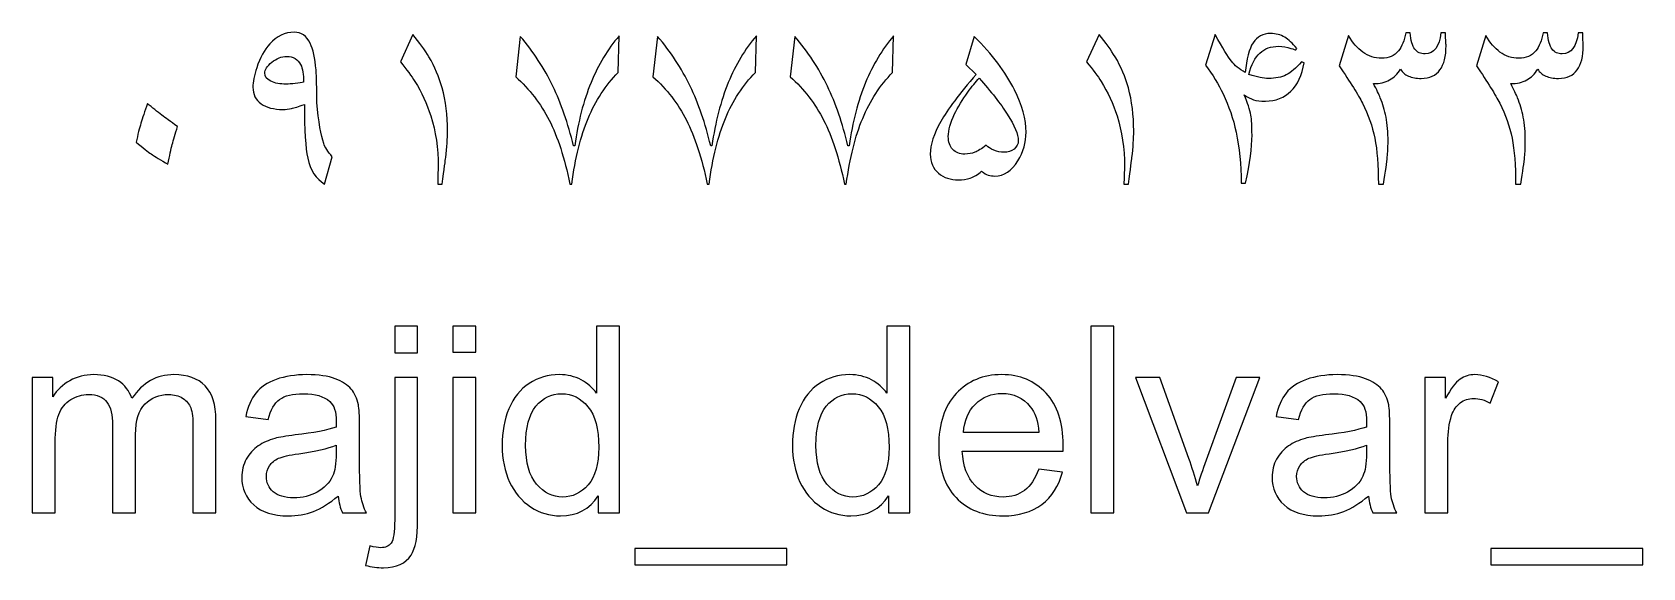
# Model space of a CAD drawing. Header units: millimetres. Extents: x -138.6 to -38.8, y 60 to 134.7.
# Drawn here: x -138.6 to -86.3, y 60 to 77.4 of the extents above; entities that cross this region are included whole.
import ezdxf

# ---------------------------------------------------------------- set-up
doc = ezdxf.new("R2010")
doc.units = ezdxf.units.MM
doc.header["$MEASUREMENT"] = 0
doc.layers.add('Layer 1', color=7, linetype='Continuous')

msp = doc.modelspace()

# ---------------------------------------------------------------- linework, layer by layer
at = {"layer": 'Layer 1', "color": 250}
for points, knots in [([(-128.8486, 73.3083), (-128.8486, 73.3083), (-129.0984, 72.4277), (-129.0984, 72.4277), (-129.375, 72.5957), (-129.5584, 72.8779), (-129.6459, 73.2744), (-129.7179, 73.6004), (-129.7546, 74.1775), (-129.7546, 75.0073), (-129.9408, 74.9409), (-130.0791, 74.8972), (-130.1722, 74.8788), (-130.2654, 74.8591), (-130.3571, 74.8492), (-130.4474, 74.8492), (-130.7452, 74.8492), (-130.9822, 74.9113), (-131.1586, 75.0355), (-131.335, 75.1597), (-131.4225, 75.3375), (-131.4225, 75.5703), (-131.4225, 75.741), (-131.3816, 75.9527), (-131.2997, 76.2039), (-131.1953, 76.5242), (-131.0542, 76.7824), (-130.8792, 76.9786), (-130.6548, 77.2298), (-130.3896, 77.3554), (-130.0848, 77.3554), (-129.8576, 77.3554), (-129.684, 77.2354), (-129.5669, 76.9955), (-129.4709, 76.8022), (-129.4074, 76.5143), (-129.3764, 76.1305), (-129.358, 75.8934), (-129.3482, 75.5435), (-129.3482, 75.0792), (-129.2931, 74.4442), (-129.2197, 73.9997), (-129.1266, 73.7429), (-129.0857, 73.63), (-128.9926, 73.4847), (-128.8486, 73.3083)], [0, 0, 0, 0, 0.0666667, 0.0666667, 0.0666667, 0.1333333, 0.1333333, 0.1333333, 0.2, 0.2, 0.2, 0.2666667, 0.2666667, 0.2666667, 0.3333333, 0.3333333, 0.3333333, 0.4, 0.4, 0.4, 0.4666667, 0.4666667, 0.4666667, 0.5333333, 0.5333333, 0.5333333, 0.6, 0.6, 0.6, 0.6666667, 0.6666667, 0.6666667, 0.7333333, 0.7333333, 0.7333333, 0.8, 0.8, 0.8, 0.8666667, 0.8666667, 0.8666667, 0.9333333, 0.9333333, 0.9333333, 1, 1, 1, 1]), ([(-92.7196, 76.9207), (-92.7196, 76.575), (-92.7859, 76.3125), (-92.9171, 76.1305), (-93.0498, 75.9485), (-93.2516, 75.8568), (-93.5267, 75.8568), (-93.6848, 75.8568), (-93.8217, 75.8822), (-93.9388, 75.9315), (-94.0545, 75.9809), (-94.1406, 76.0557), (-94.197, 76.1573), (-94.2902, 76.0021), (-94.4101, 75.885), (-94.554, 75.806), (-94.698, 75.7269), (-94.8715, 75.6874), (-95.0733, 75.6874), (-94.9703, 75.487), (-94.8969, 75.3318), (-94.8532, 75.2246), (-94.7728, 75.0298), (-94.7107, 74.821), (-94.6669, 74.6009), (-94.6246, 74.3807), (-94.602, 74.114), (-94.602, 73.8036), (-94.602, 73.63), (-94.6105, 73.4621), (-94.626, 73.3012), (-94.6401, 73.1404), (-94.681, 72.8497), (-94.7474, 72.4277), (-94.7474, 72.4277), (-94.9167, 72.4277), (-94.9167, 72.4277), (-94.9167, 73.0331), (-94.9548, 73.5298), (-95.0324, 73.9179), (-95.11, 74.3059), (-95.2427, 74.6827), (-95.4303, 75.0496), (-95.5729, 75.3276), (-95.8255, 75.7326), (-96.1867, 76.2632), (-96.1867, 76.2632), (-95.8861, 77.2453), (-95.8861, 77.2453), (-95.7436, 77.0096), (-95.5898, 76.8304), (-95.4247, 76.7105), (-95.2398, 76.5764), (-95.0352, 76.5087), (-94.8109, 76.5087), (-94.5766, 76.5087), (-94.3946, 76.5891), (-94.2619, 76.75), (-94.1505, 76.8883), (-94.0714, 77.0844), (-94.0277, 77.3384), (-94.0277, 77.3384), (-93.8838, 77.3384), (-93.8838, 77.3384), (-93.8612, 77.0844), (-93.8118, 76.908), (-93.7342, 76.805), (-93.6566, 76.7034), (-93.5465, 76.6526), (-93.4026, 76.6526), (-93.1133, 76.6526), (-92.9397, 76.8812), (-92.8847, 77.3384), (-92.8847, 77.3384), (-92.7408, 77.3384), (-92.7408, 77.3384), (-92.7408, 77.2777), (-92.7379, 77.1973), (-92.7309, 77.0957), (-92.7238, 76.9955), (-92.7196, 76.9377), (-92.7196, 76.9207)], [0, 0, 0, 0, 0.037037, 0.037037, 0.037037, 0.0740741, 0.0740741, 0.0740741, 0.1111111, 0.1111111, 0.1111111, 0.1481481, 0.1481481, 0.1481481, 0.1851852, 0.1851852, 0.1851852, 0.2222222, 0.2222222, 0.2222222, 0.2592593, 0.2592593, 0.2592593, 0.2962963, 0.2962963, 0.2962963, 0.3333333, 0.3333333, 0.3333333, 0.3703704, 0.3703704, 0.3703704, 0.4074074, 0.4074074, 0.4074074, 0.4444444, 0.4444444, 0.4444444, 0.4814815, 0.4814815, 0.4814815, 0.5185185, 0.5185185, 0.5185185, 0.5555556, 0.5555556, 0.5555556, 0.5925926, 0.5925926, 0.5925926, 0.6296296, 0.6296296, 0.6296296, 0.6666667, 0.6666667, 0.6666667, 0.7037037, 0.7037037, 0.7037037, 0.7407407, 0.7407407, 0.7407407, 0.7777778, 0.7777778, 0.7777778, 0.8148148, 0.8148148, 0.8148148, 0.8518519, 0.8518519, 0.8518519, 0.8888889, 0.8888889, 0.8888889, 0.9259259, 0.9259259, 0.9259259, 0.962963, 0.962963, 0.962963, 1, 1, 1, 1]), ([(-88.2675, 76.9207), (-88.2675, 76.575), (-88.3338, 76.3125), (-88.465, 76.1305), (-88.5977, 75.9485), (-88.7995, 75.8568), (-89.0746, 75.8568), (-89.2327, 75.8568), (-89.3696, 75.8822), (-89.4867, 75.9315), (-89.6024, 75.9809), (-89.6885, 76.0557), (-89.7449, 76.1573), (-89.8381, 76.0021), (-89.958, 75.885), (-90.1019, 75.806), (-90.2459, 75.7269), (-90.4194, 75.6874), (-90.6212, 75.6874), (-90.5182, 75.487), (-90.4448, 75.3318), (-90.4011, 75.2246), (-90.3207, 75.0298), (-90.2586, 74.821), (-90.2148, 74.6009), (-90.1725, 74.3807), (-90.1499, 74.114), (-90.1499, 73.8036), (-90.1499, 73.63), (-90.1584, 73.4621), (-90.1739, 73.3012), (-90.188, 73.1404), (-90.2289, 72.8497), (-90.2953, 72.4277), (-90.2953, 72.4277), (-90.4646, 72.4277), (-90.4646, 72.4277), (-90.4646, 73.0331), (-90.5027, 73.5298), (-90.5803, 73.9179), (-90.6579, 74.3059), (-90.7906, 74.6827), (-90.9782, 75.0496), (-91.1208, 75.3276), (-91.3734, 75.7326), (-91.7346, 76.2632), (-91.7346, 76.2632), (-91.434, 77.2453), (-91.434, 77.2453), (-91.2915, 77.0096), (-91.1377, 76.8304), (-90.9726, 76.7105), (-90.7877, 76.5764), (-90.5831, 76.5087), (-90.3588, 76.5087), (-90.1245, 76.5087), (-89.9425, 76.5891), (-89.8098, 76.75), (-89.6984, 76.8883), (-89.6193, 77.0844), (-89.5756, 77.3384), (-89.5756, 77.3384), (-89.4317, 77.3384), (-89.4317, 77.3384), (-89.4091, 77.0844), (-89.3597, 76.908), (-89.2821, 76.805), (-89.2045, 76.7034), (-89.0944, 76.6526), (-88.9505, 76.6526), (-88.6612, 76.6526), (-88.4876, 76.8812), (-88.4326, 77.3384), (-88.4326, 77.3384), (-88.2887, 77.3384), (-88.2887, 77.3384), (-88.2887, 77.2777), (-88.2858, 77.1973), (-88.2788, 77.0957), (-88.2717, 76.9955), (-88.2675, 76.9377), (-88.2675, 76.9207)], [0, 0, 0, 0, 0.037037, 0.037037, 0.037037, 0.0740741, 0.0740741, 0.0740741, 0.1111111, 0.1111111, 0.1111111, 0.1481481, 0.1481481, 0.1481481, 0.1851852, 0.1851852, 0.1851852, 0.2222222, 0.2222222, 0.2222222, 0.2592593, 0.2592593, 0.2592593, 0.2962963, 0.2962963, 0.2962963, 0.3333333, 0.3333333, 0.3333333, 0.3703704, 0.3703704, 0.3703704, 0.4074074, 0.4074074, 0.4074074, 0.4444444, 0.4444444, 0.4444444, 0.4814815, 0.4814815, 0.4814815, 0.5185185, 0.5185185, 0.5185185, 0.5555556, 0.5555556, 0.5555556, 0.5925926, 0.5925926, 0.5925926, 0.6296296, 0.6296296, 0.6296296, 0.6666667, 0.6666667, 0.6666667, 0.7037037, 0.7037037, 0.7037037, 0.7407407, 0.7407407, 0.7407407, 0.7777778, 0.7777778, 0.7777778, 0.8148148, 0.8148148, 0.8148148, 0.8518519, 0.8518519, 0.8518519, 0.8888889, 0.8888889, 0.8888889, 0.9259259, 0.9259259, 0.9259259, 0.962963, 0.962963, 0.962963, 1, 1, 1, 1]), ([(-125.112, 74.1549), (-125.112, 73.9066), (-125.1317, 73.6187), (-125.1698, 73.2913), (-125.1783, 73.2109), (-125.2164, 72.923), (-125.2855, 72.4277), (-125.2855, 72.4277), (-125.4295, 72.4277), (-125.4295, 72.4277), (-125.4295, 72.4941), (-125.4238, 72.686), (-125.4125, 73.0021), (-125.4125, 73.5877), (-125.493, 74.1338), (-125.6524, 74.6404), (-125.778, 75.0355), (-125.9487, 75.4052), (-126.1675, 75.7537), (-126.2775, 75.9301), (-126.4356, 76.1418), (-126.6402, 76.3902), (-126.6402, 76.3902), (-126.238, 77.2792), (-126.238, 77.2792), (-126.0193, 77.0181), (-125.8443, 76.7754), (-125.7117, 76.5524), (-125.524, 76.2349), (-125.3815, 75.9005), (-125.2855, 75.5477), (-125.1698, 75.1286), (-125.112, 74.6644), (-125.112, 74.1549)], [0, 0, 0, 0, 0.0909091, 0.0909091, 0.0909091, 0.1818182, 0.1818182, 0.1818182, 0.2727273, 0.2727273, 0.2727273, 0.3636364, 0.3636364, 0.3636364, 0.4545455, 0.4545455, 0.4545455, 0.5454545, 0.5454545, 0.5454545, 0.6363636, 0.6363636, 0.6363636, 0.7272727, 0.7272727, 0.7272727, 0.8181818, 0.8181818, 0.8181818, 0.9090909, 0.9090909, 0.9090909, 1, 1, 1, 1]), ([(-119.5437, 77.2368), (-119.5437, 77.2368), (-119.5761, 76.0501), (-119.5761, 76.0501), (-119.9839, 75.6338), (-120.3085, 75.1371), (-120.5484, 74.5599), (-120.7897, 73.9828), (-120.9661, 73.273), (-121.079, 72.4277), (-121.079, 72.4277), (-121.1382, 72.4277), (-121.1382, 72.4277), (-121.3146, 73.2744), (-121.5404, 73.9659), (-121.8141, 74.5021), (-122.0879, 75.0369), (-122.4506, 75.5068), (-122.8993, 75.909), (-122.8993, 75.909), (-122.7511, 77.2199), (-122.7511, 77.2199), (-122.3236, 76.7204), (-121.9708, 76.1827), (-121.6928, 75.6056), (-121.4219, 75.0454), (-121.2003, 74.4005), (-121.0267, 73.6723), (-121.0267, 73.6723), (-120.9858, 73.6723), (-120.9858, 73.6723), (-120.8772, 74.44), (-120.7008, 75.123), (-120.4552, 75.7213), (-120.2168, 76.3013), (-119.9134, 76.8064), (-119.5437, 77.2368)], [0, 0, 0, 0, 0.0833333, 0.0833333, 0.0833333, 0.1666667, 0.1666667, 0.1666667, 0.25, 0.25, 0.25, 0.3333333, 0.3333333, 0.3333333, 0.4166667, 0.4166667, 0.4166667, 0.5, 0.5, 0.5, 0.5833333, 0.5833333, 0.5833333, 0.6666667, 0.6666667, 0.6666667, 0.75, 0.75, 0.75, 0.8333333, 0.8333333, 0.8333333, 0.9166667, 0.9166667, 0.9166667, 1, 1, 1, 1]), ([(-115.0916, 77.2368), (-115.0916, 77.2368), (-115.124, 76.0501), (-115.124, 76.0501), (-115.5318, 75.6338), (-115.8564, 75.1371), (-116.0963, 74.5599), (-116.3376, 73.9828), (-116.514, 73.273), (-116.6269, 72.4277), (-116.6269, 72.4277), (-116.6861, 72.4277), (-116.6861, 72.4277), (-116.8625, 73.2744), (-117.0883, 73.9659), (-117.362, 74.5021), (-117.6358, 75.0369), (-117.9985, 75.5068), (-118.4472, 75.909), (-118.4472, 75.909), (-118.299, 77.2199), (-118.299, 77.2199), (-117.8715, 76.7204), (-117.5187, 76.1827), (-117.2407, 75.6056), (-116.9698, 75.0454), (-116.7482, 74.4005), (-116.5746, 73.6723), (-116.5746, 73.6723), (-116.5337, 73.6723), (-116.5337, 73.6723), (-116.4251, 74.44), (-116.2487, 75.123), (-116.0031, 75.7213), (-115.7647, 76.3013), (-115.4613, 76.8064), (-115.0916, 77.2368)], [0, 0, 0, 0, 0.0833333, 0.0833333, 0.0833333, 0.1666667, 0.1666667, 0.1666667, 0.25, 0.25, 0.25, 0.3333333, 0.3333333, 0.3333333, 0.4166667, 0.4166667, 0.4166667, 0.5, 0.5, 0.5, 0.5833333, 0.5833333, 0.5833333, 0.6666667, 0.6666667, 0.6666667, 0.75, 0.75, 0.75, 0.8333333, 0.8333333, 0.8333333, 0.9166667, 0.9166667, 0.9166667, 1, 1, 1, 1]), ([(-110.6395, 77.2368), (-110.6395, 77.2368), (-110.6719, 76.0501), (-110.6719, 76.0501), (-111.0797, 75.6338), (-111.4043, 75.1371), (-111.6442, 74.5599), (-111.8855, 73.9828), (-112.0619, 73.273), (-112.1748, 72.4277), (-112.1748, 72.4277), (-112.234, 72.4277), (-112.234, 72.4277), (-112.4104, 73.2744), (-112.6362, 73.9659), (-112.9099, 74.5021), (-113.1837, 75.0369), (-113.5464, 75.5068), (-113.9951, 75.909), (-113.9951, 75.909), (-113.8469, 77.2199), (-113.8469, 77.2199), (-113.4194, 76.7204), (-113.0666, 76.1827), (-112.7886, 75.6056), (-112.5177, 75.0454), (-112.2961, 74.4005), (-112.1225, 73.6723), (-112.1225, 73.6723), (-112.0816, 73.6723), (-112.0816, 73.6723), (-111.973, 74.44), (-111.7966, 75.123), (-111.551, 75.7213), (-111.3126, 76.3013), (-111.0092, 76.8064), (-110.6395, 77.2368)], [0, 0, 0, 0, 0.0833333, 0.0833333, 0.0833333, 0.1666667, 0.1666667, 0.1666667, 0.25, 0.25, 0.25, 0.3333333, 0.3333333, 0.3333333, 0.4166667, 0.4166667, 0.4166667, 0.5, 0.5, 0.5, 0.5833333, 0.5833333, 0.5833333, 0.6666667, 0.6666667, 0.6666667, 0.75, 0.75, 0.75, 0.8333333, 0.8333333, 0.8333333, 0.9166667, 0.9166667, 0.9166667, 1, 1, 1, 1]), ([(-108.2956, 76.3055), (-108.2956, 76.3055), (-108.0232, 77.2114), (-108.0232, 77.2114), (-107.4447, 76.6357), (-107.0115, 76.0614), (-106.7222, 75.4885), (-106.4696, 74.9861), (-106.3426, 74.5275), (-106.3426, 74.1112), (-106.3426, 73.781), (-106.4315, 73.472), (-106.6107, 73.1813), (-106.8139, 72.8539), (-107.0637, 72.6902), (-107.3572, 72.6902), (-107.4348, 72.6902), (-107.5068, 72.7001), (-107.5717, 72.7184), (-107.638, 72.7382), (-107.71, 72.7791), (-107.7862, 72.8426), (-107.9089, 72.7396), (-108.0303, 72.6676), (-108.1545, 72.6253), (-108.2772, 72.5844), (-108.4028, 72.5632), (-108.5326, 72.5632), (-108.7965, 72.5632), (-109.011, 72.6352), (-109.1803, 72.7777), (-109.3596, 72.9301), (-109.4499, 73.1361), (-109.4499, 73.3986), (-109.4499, 73.7104), (-109.3384, 74.0618), (-109.114, 74.4555), (-108.8897, 74.8478), (-108.5058, 75.3586), (-107.964, 75.9866), (-107.964, 75.9866), (-108.2956, 76.3055), (-108.2956, 76.3055)], [0, 0, 0, 0, 0.0714286, 0.0714286, 0.0714286, 0.1428571, 0.1428571, 0.1428571, 0.2142857, 0.2142857, 0.2142857, 0.2857143, 0.2857143, 0.2857143, 0.3571429, 0.3571429, 0.3571429, 0.4285714, 0.4285714, 0.4285714, 0.5, 0.5, 0.5, 0.5714286, 0.5714286, 0.5714286, 0.6428571, 0.6428571, 0.6428571, 0.7142857, 0.7142857, 0.7142857, 0.7857143, 0.7857143, 0.7857143, 0.8571429, 0.8571429, 0.8571429, 0.9285714, 0.9285714, 0.9285714, 1, 1, 1, 1]), ([(-102.8515, 74.1549), (-102.8515, 73.9066), (-102.8712, 73.6187), (-102.9093, 73.2913), (-102.9178, 73.2109), (-102.9559, 72.923), (-103.025, 72.4277), (-103.025, 72.4277), (-103.169, 72.4277), (-103.169, 72.4277), (-103.169, 72.4941), (-103.1633, 72.686), (-103.152, 73.0021), (-103.152, 73.5877), (-103.2325, 74.1338), (-103.3919, 74.6404), (-103.5175, 75.0355), (-103.6882, 75.4052), (-103.907, 75.7537), (-104.017, 75.9301), (-104.1751, 76.1418), (-104.3797, 76.3902), (-104.3797, 76.3902), (-103.9775, 77.2792), (-103.9775, 77.2792), (-103.7588, 77.0181), (-103.5838, 76.7754), (-103.4512, 76.5524), (-103.2635, 76.2349), (-103.121, 75.9005), (-103.025, 75.5477), (-102.9093, 75.1286), (-102.8515, 74.6644), (-102.8515, 74.1549)], [0, 0, 0, 0, 0.0909091, 0.0909091, 0.0909091, 0.1818182, 0.1818182, 0.1818182, 0.2727273, 0.2727273, 0.2727273, 0.3636364, 0.3636364, 0.3636364, 0.4545455, 0.4545455, 0.4545455, 0.5454545, 0.5454545, 0.5454545, 0.6363636, 0.6363636, 0.6363636, 0.7272727, 0.7272727, 0.7272727, 0.8181818, 0.8181818, 0.8181818, 0.9090909, 0.9090909, 0.9090909, 1, 1, 1, 1]), ([(-100.5203, 76.2886), (-100.5203, 76.2886), (-100.2112, 77.2792), (-100.2112, 77.2792), (-99.9615, 76.8347), (-99.7851, 76.5454), (-99.6821, 76.4141), (-99.5805, 76.2815), (-99.4309, 76.1587), (-99.2333, 76.043), (-99.1952, 76.4903), (-99.1106, 76.8149), (-98.9793, 77.0139), (-98.8481, 77.2128), (-98.6576, 77.313), (-98.4078, 77.313), (-98.2399, 77.313), (-98.0889, 77.2721), (-97.9534, 77.1903), (-97.8293, 77.1155), (-97.7009, 76.9969), (-97.5654, 76.8318), (-97.5654, 76.8318), (-97.5978, 76.7824), (-97.5978, 76.7824), (-97.612, 76.7853), (-97.6642, 76.8022), (-97.7545, 76.8318), (-97.8899, 76.8756), (-98.0198, 76.8982), (-98.1468, 76.8982), (-98.4022, 76.8982), (-98.6068, 76.8262), (-98.762, 76.6808), (-98.9172, 76.5369), (-99.0358, 76.3041), (-99.1148, 75.9852), (-98.9751, 75.9414), (-98.8551, 75.909), (-98.7535, 75.8878), (-98.6534, 75.8666), (-98.5616, 75.8568), (-98.4756, 75.8568), (-98.2512, 75.8568), (-98.0593, 75.8949), (-97.9026, 75.9725), (-97.7474, 76.0501), (-97.5837, 76.1912), (-97.413, 76.3986), (-97.413, 76.3986), (-97.3199, 76.3662), (-97.3199, 76.3662), (-97.3975, 75.9598), (-97.5414, 75.6507), (-97.7545, 75.4391), (-97.9676, 75.226), (-98.2427, 75.1201), (-98.5772, 75.1201), (-98.7394, 75.1201), (-98.8678, 75.1343), (-98.9638, 75.1639), (-99.0583, 75.1921), (-99.1599, 75.2471), (-99.27, 75.3276), (-99.1571, 75.0623), (-99.0837, 74.8407), (-99.0513, 74.6615), (-99.0259, 74.5232), (-99.0146, 74.3073), (-99.0146, 74.0124), (-99.0146, 73.6201), (-99.0837, 73.1037), (-99.2249, 72.4616), (-99.2249, 72.4616), (-99.3688, 72.4616), (-99.3688, 72.4616), (-99.3688, 73.0656), (-99.4224, 73.6145), (-99.5297, 74.1112), (-99.6242, 74.5486), (-99.7653, 74.9635), (-99.953, 75.3544), (-100.1026, 75.6663), (-100.2917, 75.9767), (-100.5203, 76.2886)], [0, 0, 0, 0, 0.0357143, 0.0357143, 0.0357143, 0.0714286, 0.0714286, 0.0714286, 0.1071429, 0.1071429, 0.1071429, 0.1428571, 0.1428571, 0.1428571, 0.1785714, 0.1785714, 0.1785714, 0.2142857, 0.2142857, 0.2142857, 0.25, 0.25, 0.25, 0.2857143, 0.2857143, 0.2857143, 0.3214286, 0.3214286, 0.3214286, 0.3571429, 0.3571429, 0.3571429, 0.3928571, 0.3928571, 0.3928571, 0.4285714, 0.4285714, 0.4285714, 0.4642857, 0.4642857, 0.4642857, 0.5, 0.5, 0.5, 0.5357143, 0.5357143, 0.5357143, 0.5714286, 0.5714286, 0.5714286, 0.6071429, 0.6071429, 0.6071429, 0.6428571, 0.6428571, 0.6428571, 0.6785714, 0.6785714, 0.6785714, 0.7142857, 0.7142857, 0.7142857, 0.75, 0.75, 0.75, 0.7857143, 0.7857143, 0.7857143, 0.8214286, 0.8214286, 0.8214286, 0.8571429, 0.8571429, 0.8571429, 0.8928571, 0.8928571, 0.8928571, 0.9285714, 0.9285714, 0.9285714, 0.9642857, 0.9642857, 0.9642857, 1, 1, 1, 1]), ([(-129.78, 75.7326), (-129.78, 75.9838), (-129.811, 76.1743), (-129.8745, 76.3027), (-129.9606, 76.4791), (-130.113, 76.568), (-130.3317, 76.568), (-130.4968, 76.568), (-130.6563, 76.5059), (-130.8101, 76.3817), (-130.9639, 76.2575), (-131.0415, 76.1418), (-131.0415, 76.0346), (-131.0415, 75.9188), (-130.9738, 75.8285), (-130.8397, 75.765), (-130.7042, 75.7015), (-130.542, 75.6705), (-130.3486, 75.6705), (-130.2668, 75.6705), (-130.1666, 75.679), (-130.0481, 75.6959), (-129.9295, 75.7114), (-129.8406, 75.7241), (-129.78, 75.7326)], [0, 0, 0, 0, 0.125, 0.125, 0.125, 0.25, 0.25, 0.25, 0.375, 0.375, 0.375, 0.5, 0.5, 0.5, 0.625, 0.625, 0.625, 0.75, 0.75, 0.75, 0.875, 0.875, 0.875, 1, 1, 1, 1]), ([(-107.6338, 73.6879), (-107.5745, 73.6244), (-107.4912, 73.5707), (-107.3854, 73.527), (-107.2796, 73.4833), (-107.1723, 73.4607), (-107.0623, 73.4607), (-106.9296, 73.4607), (-106.8195, 73.496), (-106.7306, 73.5665), (-106.6417, 73.6371), (-106.5966, 73.726), (-106.5966, 73.8332), (-106.5966, 74.0364), (-106.7165, 74.3243), (-106.955, 74.6968), (-107.1737, 75.0383), (-107.4771, 75.4278), (-107.8652, 75.8638), (-107.9781, 75.7453), (-108.1008, 75.5929), (-108.2349, 75.4094), (-108.4113, 75.1639), (-108.5538, 74.9282), (-108.6625, 74.7025), (-108.7979, 74.4188), (-108.8657, 74.1747), (-108.8657, 73.9715), (-108.8657, 73.7951), (-108.8191, 73.6554), (-108.7246, 73.5538), (-108.6314, 73.4522), (-108.4988, 73.4014), (-108.3308, 73.4014), (-108.2123, 73.4014), (-108.1037, 73.4212), (-108.0049, 73.4593), (-107.9075, 73.4974), (-107.7833, 73.5736), (-107.6338, 73.6879)], [0, 0, 0, 0, 0.0769231, 0.0769231, 0.0769231, 0.1538462, 0.1538462, 0.1538462, 0.2307692, 0.2307692, 0.2307692, 0.3076923, 0.3076923, 0.3076923, 0.3846154, 0.3846154, 0.3846154, 0.4615385, 0.4615385, 0.4615385, 0.5384615, 0.5384615, 0.5384615, 0.6153846, 0.6153846, 0.6153846, 0.6923077, 0.6923077, 0.6923077, 0.7692308, 0.7692308, 0.7692308, 0.8461538, 0.8461538, 0.8461538, 0.9230769, 0.9230769, 0.9230769, 1, 1, 1, 1]), ([(-133.868, 74.2961), (-133.9456, 74.0562), (-134.0035, 73.8614), (-134.0416, 73.7119), (-134.0811, 73.5637), (-134.1262, 73.3492), (-134.1784, 73.0712), (-134.4127, 73.2039), (-134.5975, 73.3167), (-134.7288, 73.4099), (-134.8177, 73.4734), (-134.9799, 73.599), (-135.2142, 73.7866), (-135.1563, 74.0378), (-135.1027, 74.2438), (-135.0547, 74.4075), (-135.0068, 74.5698), (-134.9348, 74.7815), (-134.8417, 75.0439), (-134.6864, 74.9085), (-134.5312, 74.7801), (-134.3732, 74.6587), (-134.2687, 74.5797), (-134.0994, 74.4583), (-133.868, 74.2961)], [0, 0, 0, 0, 0.125, 0.125, 0.125, 0.25, 0.25, 0.25, 0.375, 0.375, 0.375, 0.5, 0.5, 0.5, 0.625, 0.625, 0.625, 0.75, 0.75, 0.75, 0.875, 0.875, 0.875, 1, 1, 1, 1]), ([(-126.825, 66.9569), (-126.825, 66.9569), (-126.825, 67.8205), (-126.825, 67.8205), (-126.825, 67.8205), (-126.08, 67.8205), (-126.08, 67.8205), (-126.08, 67.8205), (-126.08, 66.9569), (-126.08, 66.9569), (-126.08, 66.9569), (-126.825, 66.9569), (-126.825, 66.9569)], [0, 0, 0, 0, 0.25, 0.25, 0.25, 0.5, 0.5, 0.5, 0.75, 0.75, 0.75, 1, 1, 1, 1]), ([(-124.9398, 66.9738), (-124.9398, 66.9738), (-124.9398, 67.8205), (-124.9398, 67.8205), (-124.9398, 67.8205), (-124.1947, 67.8205), (-124.1947, 67.8205), (-124.1947, 67.8205), (-124.1947, 66.9738), (-124.1947, 66.9738), (-124.1947, 66.9738), (-124.9398, 66.9738), (-124.9398, 66.9738)], [0, 0, 0, 0, 0.25, 0.25, 0.25, 0.5, 0.5, 0.5, 0.75, 0.75, 0.75, 1, 1, 1, 1]), ([(-120.2225, 61.7583), (-120.2225, 61.7583), (-120.2225, 62.3157), (-120.2225, 62.3157), (-120.5004, 61.8825), (-120.9097, 61.6652), (-121.4501, 61.6652), (-121.8001, 61.6652), (-122.1218, 61.7611), (-122.4139, 61.9544), (-122.7074, 62.1464), (-122.9346, 62.4159), (-123.0969, 62.7602), (-123.2578, 63.1059), (-123.3382, 63.5024), (-123.3382, 63.9512), (-123.3382, 64.3886), (-123.2648, 64.7851), (-123.1195, 65.1422), (-122.9727, 65.4978), (-122.754, 65.7715), (-122.4619, 65.9606), (-122.1712, 66.1511), (-121.8438, 66.2457), (-121.484, 66.2457), (-121.2187, 66.2457), (-120.983, 66.1892), (-120.777, 66.0777), (-120.571, 65.9662), (-120.4031, 65.8195), (-120.2733, 65.6403), (-120.2733, 65.6403), (-120.2733, 67.8205), (-120.2733, 67.8205), (-120.2733, 67.8205), (-119.5282, 67.8205), (-119.5282, 67.8205), (-119.5282, 67.8205), (-119.5282, 61.7583), (-119.5282, 61.7583), (-119.5282, 61.7583), (-120.2225, 61.7583), (-120.2225, 61.7583)], [0, 0, 0, 0, 0.0714286, 0.0714286, 0.0714286, 0.1428571, 0.1428571, 0.1428571, 0.2142857, 0.2142857, 0.2142857, 0.2857143, 0.2857143, 0.2857143, 0.3571429, 0.3571429, 0.3571429, 0.4285714, 0.4285714, 0.4285714, 0.5, 0.5, 0.5, 0.5714286, 0.5714286, 0.5714286, 0.6428571, 0.6428571, 0.6428571, 0.7142857, 0.7142857, 0.7142857, 0.7857143, 0.7857143, 0.7857143, 0.8571429, 0.8571429, 0.8571429, 0.9285714, 0.9285714, 0.9285714, 1, 1, 1, 1]), ([(-110.8047, 61.7583), (-110.8047, 61.7583), (-110.8047, 62.3157), (-110.8047, 62.3157), (-111.0826, 61.8825), (-111.4919, 61.6652), (-112.0323, 61.6652), (-112.3823, 61.6652), (-112.704, 61.7611), (-112.9961, 61.9544), (-113.2896, 62.1464), (-113.5168, 62.4159), (-113.6791, 62.7602), (-113.84, 63.1059), (-113.9204, 63.5024), (-113.9204, 63.9512), (-113.9204, 64.3886), (-113.847, 64.7851), (-113.7017, 65.1422), (-113.5549, 65.4978), (-113.3362, 65.7715), (-113.0441, 65.9606), (-112.7534, 66.1511), (-112.426, 66.2457), (-112.0662, 66.2457), (-111.8009, 66.2457), (-111.5652, 66.1892), (-111.3592, 66.0777), (-111.1532, 65.9662), (-110.9853, 65.8195), (-110.8555, 65.6403), (-110.8555, 65.6403), (-110.8555, 67.8205), (-110.8555, 67.8205), (-110.8555, 67.8205), (-110.1104, 67.8205), (-110.1104, 67.8205), (-110.1104, 67.8205), (-110.1104, 61.7583), (-110.1104, 61.7583), (-110.1104, 61.7583), (-110.8047, 61.7583), (-110.8047, 61.7583)], [0, 0, 0, 0, 0.0714286, 0.0714286, 0.0714286, 0.1428571, 0.1428571, 0.1428571, 0.2142857, 0.2142857, 0.2142857, 0.2857143, 0.2857143, 0.2857143, 0.3571429, 0.3571429, 0.3571429, 0.4285714, 0.4285714, 0.4285714, 0.5, 0.5, 0.5, 0.5714286, 0.5714286, 0.5714286, 0.6428571, 0.6428571, 0.6428571, 0.7142857, 0.7142857, 0.7142857, 0.7857143, 0.7857143, 0.7857143, 0.8571429, 0.8571429, 0.8571429, 0.9285714, 0.9285714, 0.9285714, 1, 1, 1, 1]), ([(-104.2401, 61.7583), (-104.2401, 61.7583), (-104.2401, 67.8205), (-104.2401, 67.8205), (-104.2401, 67.8205), (-103.4951, 67.8205), (-103.4951, 67.8205), (-103.4951, 67.8205), (-103.4951, 61.7583), (-103.4951, 61.7583), (-103.4951, 61.7583), (-104.2401, 61.7583), (-104.2401, 61.7583)], [0, 0, 0, 0, 0.25, 0.25, 0.25, 0.5, 0.5, 0.5, 0.75, 0.75, 0.75, 1, 1, 1, 1]), ([(-138.5825, 61.7583), (-138.5825, 61.7583), (-138.5825, 66.1525), (-138.5825, 66.1525), (-138.5825, 66.1525), (-137.9136, 66.1525), (-137.9136, 66.1525), (-137.9136, 66.1525), (-137.9136, 65.5316), (-137.9136, 65.5316), (-137.7768, 65.7461), (-137.5933, 65.9197), (-137.3647, 66.0495), (-137.1361, 66.1807), (-136.8765, 66.2457), (-136.5844, 66.2457), (-136.2598, 66.2457), (-135.9931, 66.1779), (-135.7857, 66.0439), (-135.5782, 65.9084), (-135.4315, 65.7207), (-135.3468, 65.478), (-134.9969, 65.9902), (-134.5439, 66.2457), (-133.9851, 66.2457), (-133.5476, 66.2457), (-133.2104, 66.1257), (-132.9761, 65.8844), (-132.7405, 65.6431), (-132.6219, 65.272), (-132.6219, 64.771), (-132.6219, 64.771), (-132.6219, 61.7583), (-132.6219, 61.7583), (-132.6219, 61.7583), (-133.367, 61.7583), (-133.367, 61.7583), (-133.367, 61.7583), (-133.367, 64.5241), (-133.367, 64.5241), (-133.367, 64.8204), (-133.3924, 65.0349), (-133.4404, 65.1661), (-133.4884, 65.2974), (-133.5759, 65.4018), (-133.7043, 65.4822), (-133.8313, 65.5627), (-133.9808, 65.6022), (-134.1516, 65.6022), (-134.462, 65.6022), (-134.7189, 65.4992), (-134.9235, 65.2946), (-135.1281, 65.0885), (-135.2297, 64.7597), (-135.2297, 64.3082), (-135.2297, 64.3082), (-135.2297, 61.7583), (-135.2297, 61.7583), (-135.2297, 61.7583), (-135.9748, 61.7583), (-135.9748, 61.7583), (-135.9748, 61.7583), (-135.9748, 64.6102), (-135.9748, 64.6102), (-135.9748, 64.9404), (-136.0354, 65.1887), (-136.1568, 65.3538), (-136.2781, 65.5189), (-136.4771, 65.6022), (-136.7523, 65.6022), (-136.9611, 65.6022), (-137.1544, 65.5471), (-137.3322, 65.4371), (-137.51, 65.327), (-137.6385, 65.1661), (-137.7189, 64.9531), (-137.7979, 64.7414), (-137.8374, 64.4352), (-137.8374, 64.0358), (-137.8374, 64.0358), (-137.8374, 61.7583), (-137.8374, 61.7583), (-137.8374, 61.7583), (-138.5825, 61.7583), (-138.5825, 61.7583)], [0, 0, 0, 0, 0.0357143, 0.0357143, 0.0357143, 0.0714286, 0.0714286, 0.0714286, 0.1071429, 0.1071429, 0.1071429, 0.1428571, 0.1428571, 0.1428571, 0.1785714, 0.1785714, 0.1785714, 0.2142857, 0.2142857, 0.2142857, 0.25, 0.25, 0.25, 0.2857143, 0.2857143, 0.2857143, 0.3214286, 0.3214286, 0.3214286, 0.3571429, 0.3571429, 0.3571429, 0.3928571, 0.3928571, 0.3928571, 0.4285714, 0.4285714, 0.4285714, 0.4642857, 0.4642857, 0.4642857, 0.5, 0.5, 0.5, 0.5357143, 0.5357143, 0.5357143, 0.5714286, 0.5714286, 0.5714286, 0.6071429, 0.6071429, 0.6071429, 0.6428571, 0.6428571, 0.6428571, 0.6785714, 0.6785714, 0.6785714, 0.7142857, 0.7142857, 0.7142857, 0.75, 0.75, 0.75, 0.7857143, 0.7857143, 0.7857143, 0.8214286, 0.8214286, 0.8214286, 0.8571429, 0.8571429, 0.8571429, 0.8928571, 0.8928571, 0.8928571, 0.9285714, 0.9285714, 0.9285714, 0.9642857, 0.9642857, 0.9642857, 1, 1, 1, 1]), ([(-128.6595, 62.3086), (-128.9361, 62.073), (-129.2028, 61.9079), (-129.4582, 61.8105), (-129.7136, 61.7131), (-129.9873, 61.6652), (-130.2809, 61.6652), (-130.7635, 61.6652), (-131.1346, 61.7823), (-131.3942, 62.0179), (-131.6539, 62.2522), (-131.7837, 62.5528), (-131.7837, 62.9182), (-131.7837, 63.1327), (-131.7343, 63.3289), (-131.6369, 63.5067), (-131.5382, 63.6845), (-131.4098, 63.8256), (-131.2517, 63.9328), (-131.0923, 64.0401), (-130.9145, 64.1219), (-130.7155, 64.177), (-130.5687, 64.2151), (-130.3472, 64.2517), (-130.0523, 64.2884), (-129.4511, 64.359), (-129.0066, 64.4451), (-128.723, 64.5438), (-128.7202, 64.6454), (-128.7188, 64.7104), (-128.7188, 64.7372), (-128.7188, 65.0391), (-128.7893, 65.2522), (-128.9304, 65.3764), (-129.1209, 65.5443), (-129.4046, 65.6276), (-129.7799, 65.6276), (-130.1313, 65.6276), (-130.3909, 65.5655), (-130.5574, 65.4427), (-130.7254, 65.32), (-130.8481, 65.1026), (-130.9286, 64.7894), (-130.9286, 64.7894), (-131.6567, 64.891), (-131.6567, 64.891), (-131.5904, 65.2028), (-131.4817, 65.4554), (-131.3293, 65.6473), (-131.1769, 65.8392), (-130.9568, 65.986), (-130.6689, 66.0904), (-130.3825, 66.1934), (-130.048, 66.2457), (-129.6698, 66.2457), (-129.2945, 66.2457), (-128.9883, 66.2019), (-128.7526, 66.113), (-128.5184, 66.0241), (-128.3448, 65.914), (-128.2347, 65.78), (-128.1247, 65.6459), (-128.0471, 65.4766), (-128.0019, 65.272), (-127.9779, 65.145), (-127.9652, 64.9164), (-127.9652, 64.5876), (-127.9652, 64.5876), (-127.9652, 63.5998), (-127.9652, 63.5998), (-127.9652, 62.9098), (-127.9497, 62.4737), (-127.9187, 62.2889), (-127.889, 62.104), (-127.8269, 61.9276), (-127.7366, 61.7583), (-127.7366, 61.7583), (-128.5156, 61.7583), (-128.5156, 61.7583), (-128.5903, 61.9149), (-128.6383, 62.0984), (-128.6595, 62.3086)], [0, 0, 0, 0, 0.037037, 0.037037, 0.037037, 0.0740741, 0.0740741, 0.0740741, 0.1111111, 0.1111111, 0.1111111, 0.1481481, 0.1481481, 0.1481481, 0.1851852, 0.1851852, 0.1851852, 0.2222222, 0.2222222, 0.2222222, 0.2592593, 0.2592593, 0.2592593, 0.2962963, 0.2962963, 0.2962963, 0.3333333, 0.3333333, 0.3333333, 0.3703704, 0.3703704, 0.3703704, 0.4074074, 0.4074074, 0.4074074, 0.4444444, 0.4444444, 0.4444444, 0.4814815, 0.4814815, 0.4814815, 0.5185185, 0.5185185, 0.5185185, 0.5555556, 0.5555556, 0.5555556, 0.5925926, 0.5925926, 0.5925926, 0.6296296, 0.6296296, 0.6296296, 0.6666667, 0.6666667, 0.6666667, 0.7037037, 0.7037037, 0.7037037, 0.7407407, 0.7407407, 0.7407407, 0.7777778, 0.7777778, 0.7777778, 0.8148148, 0.8148148, 0.8148148, 0.8518519, 0.8518519, 0.8518519, 0.8888889, 0.8888889, 0.8888889, 0.9259259, 0.9259259, 0.9259259, 0.962963, 0.962963, 0.962963, 1, 1, 1, 1]), ([(-127.7677, 60.0593), (-127.7677, 60.0593), (-127.6308, 60.6901), (-127.6308, 60.6901), (-127.4812, 60.652), (-127.3641, 60.6322), (-127.278, 60.6322), (-127.1256, 60.6322), (-127.0127, 60.683), (-126.9379, 60.7832), (-126.8631, 60.8834), (-126.825, 61.136), (-126.825, 61.5382), (-126.825, 61.5382), (-126.825, 66.1525), (-126.825, 66.1525), (-126.825, 66.1525), (-126.08, 66.1525), (-126.08, 66.1525), (-126.08, 66.1525), (-126.08, 61.5226), (-126.08, 61.5226), (-126.08, 60.9822), (-126.1505, 60.6054), (-126.2916, 60.3938), (-126.4708, 60.1186), (-126.7686, 59.9803), (-127.1849, 59.9803), (-127.3867, 59.9803), (-127.58, 60.0071), (-127.7677, 60.0593)], [0, 0, 0, 0, 0.1, 0.1, 0.1, 0.2, 0.2, 0.2, 0.3, 0.3, 0.3, 0.4, 0.4, 0.4, 0.5, 0.5, 0.5, 0.6, 0.6, 0.6, 0.7, 0.7, 0.7, 0.8, 0.8, 0.8, 0.9, 0.9, 0.9, 1, 1, 1, 1]), ([(-124.9398, 61.7583), (-124.9398, 61.7583), (-124.9398, 66.1525), (-124.9398, 66.1525), (-124.9398, 66.1525), (-124.1947, 66.1525), (-124.1947, 66.1525), (-124.1947, 66.1525), (-124.1947, 61.7583), (-124.1947, 61.7583), (-124.1947, 61.7583), (-124.9398, 61.7583), (-124.9398, 61.7583)], [0, 0, 0, 0, 0.25, 0.25, 0.25, 0.5, 0.5, 0.5, 0.75, 0.75, 0.75, 1, 1, 1, 1]), ([(-105.9349, 63.1807), (-105.9349, 63.1807), (-105.1644, 63.0791), (-105.1644, 63.0791), (-105.2844, 62.6318), (-105.5087, 62.2832), (-105.8361, 62.0363), (-106.1635, 61.7893), (-106.5812, 61.6652), (-107.0906, 61.6652), (-107.7312, 61.6652), (-108.2392, 61.8627), (-108.6146, 62.2578), (-108.99, 62.6515), (-109.1776, 63.2061), (-109.1776, 63.9187), (-109.1776, 64.6553), (-108.9885, 65.2282), (-108.609, 65.6346), (-108.2294, 66.0425), (-107.7369, 66.2457), (-107.1315, 66.2457), (-106.5459, 66.2457), (-106.0675, 66.0467), (-105.6964, 65.6473), (-105.3253, 65.248), (-105.139, 64.6864), (-105.139, 63.9625), (-105.139, 63.9187), (-105.1404, 63.8524), (-105.1432, 63.7649), (-105.1432, 63.7649), (-108.4156, 63.7649), (-108.4156, 63.7649), (-108.3874, 63.2837), (-108.2519, 62.914), (-108.0064, 62.6586), (-107.7623, 62.4032), (-107.4561, 62.2748), (-107.0906, 62.2748), (-106.8182, 62.2748), (-106.5854, 62.3467), (-106.3935, 62.4907), (-106.2002, 62.6346), (-106.0478, 62.8646), (-105.9349, 63.1807)], [0, 0, 0, 0, 0.0666667, 0.0666667, 0.0666667, 0.1333333, 0.1333333, 0.1333333, 0.2, 0.2, 0.2, 0.2666667, 0.2666667, 0.2666667, 0.3333333, 0.3333333, 0.3333333, 0.4, 0.4, 0.4, 0.4666667, 0.4666667, 0.4666667, 0.5333333, 0.5333333, 0.5333333, 0.6, 0.6, 0.6, 0.6666667, 0.6666667, 0.6666667, 0.7333333, 0.7333333, 0.7333333, 0.8, 0.8, 0.8, 0.8666667, 0.8666667, 0.8666667, 0.9333333, 0.9333333, 0.9333333, 1, 1, 1, 1]), ([(-101.1413, 61.7583), (-101.1413, 61.7583), (-102.7994, 66.1525), (-102.7994, 66.1525), (-102.7994, 66.1525), (-102.0021, 66.1525), (-102.0021, 66.1525), (-102.0021, 66.1525), (-101.0623, 63.5208), (-101.0623, 63.5208), (-100.9607, 63.2372), (-100.8662, 62.9422), (-100.7801, 62.636), (-100.7138, 62.8674), (-100.622, 63.1454), (-100.5021, 63.4714), (-100.5021, 63.4714), (-99.5256, 66.1525), (-99.5256, 66.1525), (-99.5256, 66.1525), (-98.7608, 66.1525), (-98.7608, 66.1525), (-98.7608, 66.1525), (-100.4245, 61.7583), (-100.4245, 61.7583), (-100.4245, 61.7583), (-101.1413, 61.7583), (-101.1413, 61.7583)], [0, 0, 0, 0, 0.1111111, 0.1111111, 0.1111111, 0.2222222, 0.2222222, 0.2222222, 0.3333333, 0.3333333, 0.3333333, 0.4444444, 0.4444444, 0.4444444, 0.5555556, 0.5555556, 0.5555556, 0.6666667, 0.6666667, 0.6666667, 0.7777778, 0.7777778, 0.7777778, 0.8888889, 0.8888889, 0.8888889, 1, 1, 1, 1]), ([(-95.2386, 62.3086), (-95.5152, 62.073), (-95.7819, 61.9079), (-96.0373, 61.8105), (-96.2927, 61.7131), (-96.5664, 61.6652), (-96.86, 61.6652), (-97.3426, 61.6652), (-97.7137, 61.7823), (-97.9733, 62.0179), (-98.233, 62.2522), (-98.3628, 62.5528), (-98.3628, 62.9182), (-98.3628, 63.1327), (-98.3134, 63.3289), (-98.216, 63.5067), (-98.1173, 63.6845), (-97.9889, 63.8256), (-97.8308, 63.9328), (-97.6714, 64.0401), (-97.4936, 64.1219), (-97.2946, 64.177), (-97.1478, 64.2151), (-96.9263, 64.2517), (-96.6314, 64.2884), (-96.0302, 64.359), (-95.5857, 64.4451), (-95.3021, 64.5438), (-95.2993, 64.6454), (-95.2979, 64.7104), (-95.2979, 64.7372), (-95.2979, 65.0391), (-95.3684, 65.2522), (-95.5095, 65.3764), (-95.7, 65.5443), (-95.9837, 65.6276), (-96.359, 65.6276), (-96.7104, 65.6276), (-96.97, 65.5655), (-97.1365, 65.4427), (-97.3045, 65.32), (-97.4272, 65.1026), (-97.5077, 64.7894), (-97.5077, 64.7894), (-98.2358, 64.891), (-98.2358, 64.891), (-98.1695, 65.2028), (-98.0608, 65.4554), (-97.9084, 65.6473), (-97.756, 65.8392), (-97.5359, 65.986), (-97.248, 66.0904), (-96.9616, 66.1934), (-96.6271, 66.2457), (-96.2489, 66.2457), (-95.8736, 66.2457), (-95.5674, 66.2019), (-95.3317, 66.113), (-95.0975, 66.0241), (-94.9239, 65.914), (-94.8138, 65.78), (-94.7038, 65.6459), (-94.6262, 65.4766), (-94.581, 65.272), (-94.557, 65.145), (-94.5443, 64.9164), (-94.5443, 64.5876), (-94.5443, 64.5876), (-94.5443, 63.5998), (-94.5443, 63.5998), (-94.5443, 62.9098), (-94.5288, 62.4737), (-94.4978, 62.2889), (-94.4681, 62.104), (-94.406, 61.9276), (-94.3157, 61.7583), (-94.3157, 61.7583), (-95.0947, 61.7583), (-95.0947, 61.7583), (-95.1694, 61.9149), (-95.2174, 62.0984), (-95.2386, 62.3086)], [0, 0, 0, 0, 0.037037, 0.037037, 0.037037, 0.0740741, 0.0740741, 0.0740741, 0.1111111, 0.1111111, 0.1111111, 0.1481481, 0.1481481, 0.1481481, 0.1851852, 0.1851852, 0.1851852, 0.2222222, 0.2222222, 0.2222222, 0.2592593, 0.2592593, 0.2592593, 0.2962963, 0.2962963, 0.2962963, 0.3333333, 0.3333333, 0.3333333, 0.3703704, 0.3703704, 0.3703704, 0.4074074, 0.4074074, 0.4074074, 0.4444444, 0.4444444, 0.4444444, 0.4814815, 0.4814815, 0.4814815, 0.5185185, 0.5185185, 0.5185185, 0.5555556, 0.5555556, 0.5555556, 0.5925926, 0.5925926, 0.5925926, 0.6296296, 0.6296296, 0.6296296, 0.6666667, 0.6666667, 0.6666667, 0.7037037, 0.7037037, 0.7037037, 0.7407407, 0.7407407, 0.7407407, 0.7777778, 0.7777778, 0.7777778, 0.8148148, 0.8148148, 0.8148148, 0.8518519, 0.8518519, 0.8518519, 0.8888889, 0.8888889, 0.8888889, 0.9259259, 0.9259259, 0.9259259, 0.962963, 0.962963, 0.962963, 1, 1, 1, 1]), ([(-93.4084, 61.7583), (-93.4084, 61.7583), (-93.4084, 66.1525), (-93.4084, 66.1525), (-93.4084, 66.1525), (-92.7395, 66.1525), (-92.7395, 66.1525), (-92.7395, 66.1525), (-92.7395, 65.4794), (-92.7395, 65.4794), (-92.5688, 65.7913), (-92.4107, 65.9973), (-92.2654, 66.0961), (-92.12, 66.1963), (-91.9606, 66.2457), (-91.787, 66.2457), (-91.5358, 66.2457), (-91.2804, 66.1666), (-91.0208, 66.01), (-91.0208, 66.01), (-91.286, 65.3228), (-91.286, 65.3228), (-91.4667, 65.4244), (-91.6473, 65.4752), (-91.8279, 65.4752), (-91.9902, 65.4752), (-92.1355, 65.4258), (-92.2639, 65.3284), (-92.3924, 65.2311), (-92.4841, 65.0956), (-92.5391, 64.922), (-92.6224, 64.6581), (-92.6633, 64.3689), (-92.6633, 64.0542), (-92.6633, 64.0542), (-92.6633, 61.7583), (-92.6633, 61.7583), (-92.6633, 61.7583), (-93.4084, 61.7583), (-93.4084, 61.7583)], [0, 0, 0, 0, 0.0769231, 0.0769231, 0.0769231, 0.1538462, 0.1538462, 0.1538462, 0.2307692, 0.2307692, 0.2307692, 0.3076923, 0.3076923, 0.3076923, 0.3846154, 0.3846154, 0.3846154, 0.4615385, 0.4615385, 0.4615385, 0.5384615, 0.5384615, 0.5384615, 0.6153846, 0.6153846, 0.6153846, 0.6923077, 0.6923077, 0.6923077, 0.7692308, 0.7692308, 0.7692308, 0.8461538, 0.8461538, 0.8461538, 0.9230769, 0.9230769, 0.9230769, 1, 1, 1, 1]), ([(-122.5762, 63.9498), (-122.5762, 63.3881), (-122.4577, 62.969), (-122.2192, 62.691), (-121.9821, 62.4131), (-121.7013, 62.2748), (-121.3782, 62.2748), (-121.0522, 62.2748), (-120.7756, 62.4074), (-120.547, 62.6727), (-120.3198, 62.938), (-120.2055, 63.343), (-120.2055, 63.8877), (-120.2055, 64.486), (-120.3212, 64.9263), (-120.5541, 65.2071), (-120.7855, 65.4879), (-121.0719, 65.6276), (-121.412, 65.6276), (-121.7436, 65.6276), (-122.0202, 65.4935), (-122.2432, 65.224), (-122.4647, 64.9545), (-122.5762, 64.5297), (-122.5762, 63.9498)], [0, 0, 0, 0, 0.125, 0.125, 0.125, 0.25, 0.25, 0.25, 0.375, 0.375, 0.375, 0.5, 0.5, 0.5, 0.625, 0.625, 0.625, 0.75, 0.75, 0.75, 0.875, 0.875, 0.875, 1, 1, 1, 1]), ([(-113.1584, 63.9498), (-113.1584, 63.3881), (-113.0399, 62.969), (-112.8014, 62.691), (-112.5643, 62.4131), (-112.2835, 62.2748), (-111.9604, 62.2748), (-111.6344, 62.2748), (-111.3578, 62.4074), (-111.1292, 62.6727), (-110.902, 62.938), (-110.7877, 63.343), (-110.7877, 63.8877), (-110.7877, 64.486), (-110.9034, 64.9263), (-111.1363, 65.2071), (-111.3677, 65.4879), (-111.6541, 65.6276), (-111.9942, 65.6276), (-112.3258, 65.6276), (-112.6024, 65.4935), (-112.8254, 65.224), (-113.0469, 64.9545), (-113.1584, 64.5297), (-113.1584, 63.9498)], [0, 0, 0, 0, 0.125, 0.125, 0.125, 0.25, 0.25, 0.25, 0.375, 0.375, 0.375, 0.5, 0.5, 0.5, 0.625, 0.625, 0.625, 0.75, 0.75, 0.75, 0.875, 0.875, 0.875, 1, 1, 1, 1]), ([(-108.3733, 64.3745), (-108.3733, 64.3745), (-105.9264, 64.3745), (-105.9264, 64.3745), (-105.9589, 64.7442), (-106.0534, 65.0208), (-106.2072, 65.2057), (-106.4429, 65.4921), (-106.7505, 65.636), (-107.1273, 65.636), (-107.4688, 65.636), (-107.7552, 65.5217), (-107.9881, 65.2931), (-108.2195, 65.0645), (-108.3479, 64.7583), (-108.3733, 64.3745)], [0, 0, 0, 0, 0.2, 0.2, 0.2, 0.4, 0.4, 0.4, 0.6, 0.6, 0.6, 0.8, 0.8, 0.8, 1, 1, 1, 1]), ([(-128.7188, 63.9596), (-128.9897, 63.8496), (-129.3961, 63.7564), (-129.938, 63.6802), (-130.2456, 63.6365), (-130.4629, 63.5871), (-130.5899, 63.5321), (-130.7169, 63.477), (-130.8143, 63.3966), (-130.8834, 63.2922), (-130.9526, 63.1864), (-130.9878, 63.0692), (-130.9878, 62.9394), (-130.9878, 62.7433), (-130.913, 62.5782), (-130.7621, 62.4469), (-130.6111, 62.3157), (-130.3909, 62.2494), (-130.1016, 62.2494), (-129.8152, 62.2494), (-129.5598, 62.3115), (-129.3354, 62.437), (-129.1125, 62.5612), (-128.9474, 62.732), (-128.8429, 62.9479), (-128.7625, 63.1158), (-128.723, 63.3627), (-128.723, 63.6887), (-128.723, 63.6887), (-128.7188, 63.9596), (-128.7188, 63.9596)], [0, 0, 0, 0, 0.1, 0.1, 0.1, 0.2, 0.2, 0.2, 0.3, 0.3, 0.3, 0.4, 0.4, 0.4, 0.5, 0.5, 0.5, 0.6, 0.6, 0.6, 0.7, 0.7, 0.7, 0.8, 0.8, 0.8, 0.9, 0.9, 0.9, 1, 1, 1, 1]), ([(-95.2979, 63.9596), (-95.5688, 63.8496), (-95.9752, 63.7564), (-96.5171, 63.6802), (-96.8247, 63.6365), (-97.042, 63.5871), (-97.169, 63.5321), (-97.296, 63.477), (-97.3934, 63.3966), (-97.4625, 63.2922), (-97.5317, 63.1864), (-97.5669, 63.0692), (-97.5669, 62.9394), (-97.5669, 62.7433), (-97.4921, 62.5782), (-97.3412, 62.4469), (-97.1902, 62.3157), (-96.97, 62.2494), (-96.6807, 62.2494), (-96.3943, 62.2494), (-96.1389, 62.3115), (-95.9145, 62.437), (-95.6916, 62.5612), (-95.5265, 62.732), (-95.422, 62.9479), (-95.3416, 63.1158), (-95.3021, 63.3627), (-95.3021, 63.6887), (-95.3021, 63.6887), (-95.2979, 63.9596), (-95.2979, 63.9596)], [0, 0, 0, 0, 0.1, 0.1, 0.1, 0.2, 0.2, 0.2, 0.3, 0.3, 0.3, 0.4, 0.4, 0.4, 0.5, 0.5, 0.5, 0.6, 0.6, 0.6, 0.7, 0.7, 0.7, 0.8, 0.8, 0.8, 0.9, 0.9, 0.9, 1, 1, 1, 1]), ([(-119.0357, 60.0734), (-119.0357, 60.0734), (-119.0357, 60.6068), (-119.0357, 60.6068), (-119.0357, 60.6068), (-114.1081, 60.6068), (-114.1081, 60.6068), (-114.1081, 60.6068), (-114.1081, 60.0734), (-114.1081, 60.0734), (-114.1081, 60.0734), (-119.0357, 60.0734), (-119.0357, 60.0734)], [0, 0, 0, 0, 0.25, 0.25, 0.25, 0.5, 0.5, 0.5, 0.75, 0.75, 0.75, 1, 1, 1, 1]), ([(-91.2663, 60.0734), (-91.2663, 60.0734), (-91.2663, 60.6068), (-91.2663, 60.6068), (-91.2663, 60.6068), (-86.3387, 60.6068), (-86.3387, 60.6068), (-86.3387, 60.6068), (-86.3387, 60.0734), (-86.3387, 60.0734), (-86.3387, 60.0734), (-91.2663, 60.0734), (-91.2663, 60.0734)], [0, 0, 0, 0, 0.25, 0.25, 0.25, 0.5, 0.5, 0.5, 0.75, 0.75, 0.75, 1, 1, 1, 1])]:
    msp.add_open_spline(points, degree=3, knots=knots, dxfattribs=at)

doc.saveas('drawing.dxf')
